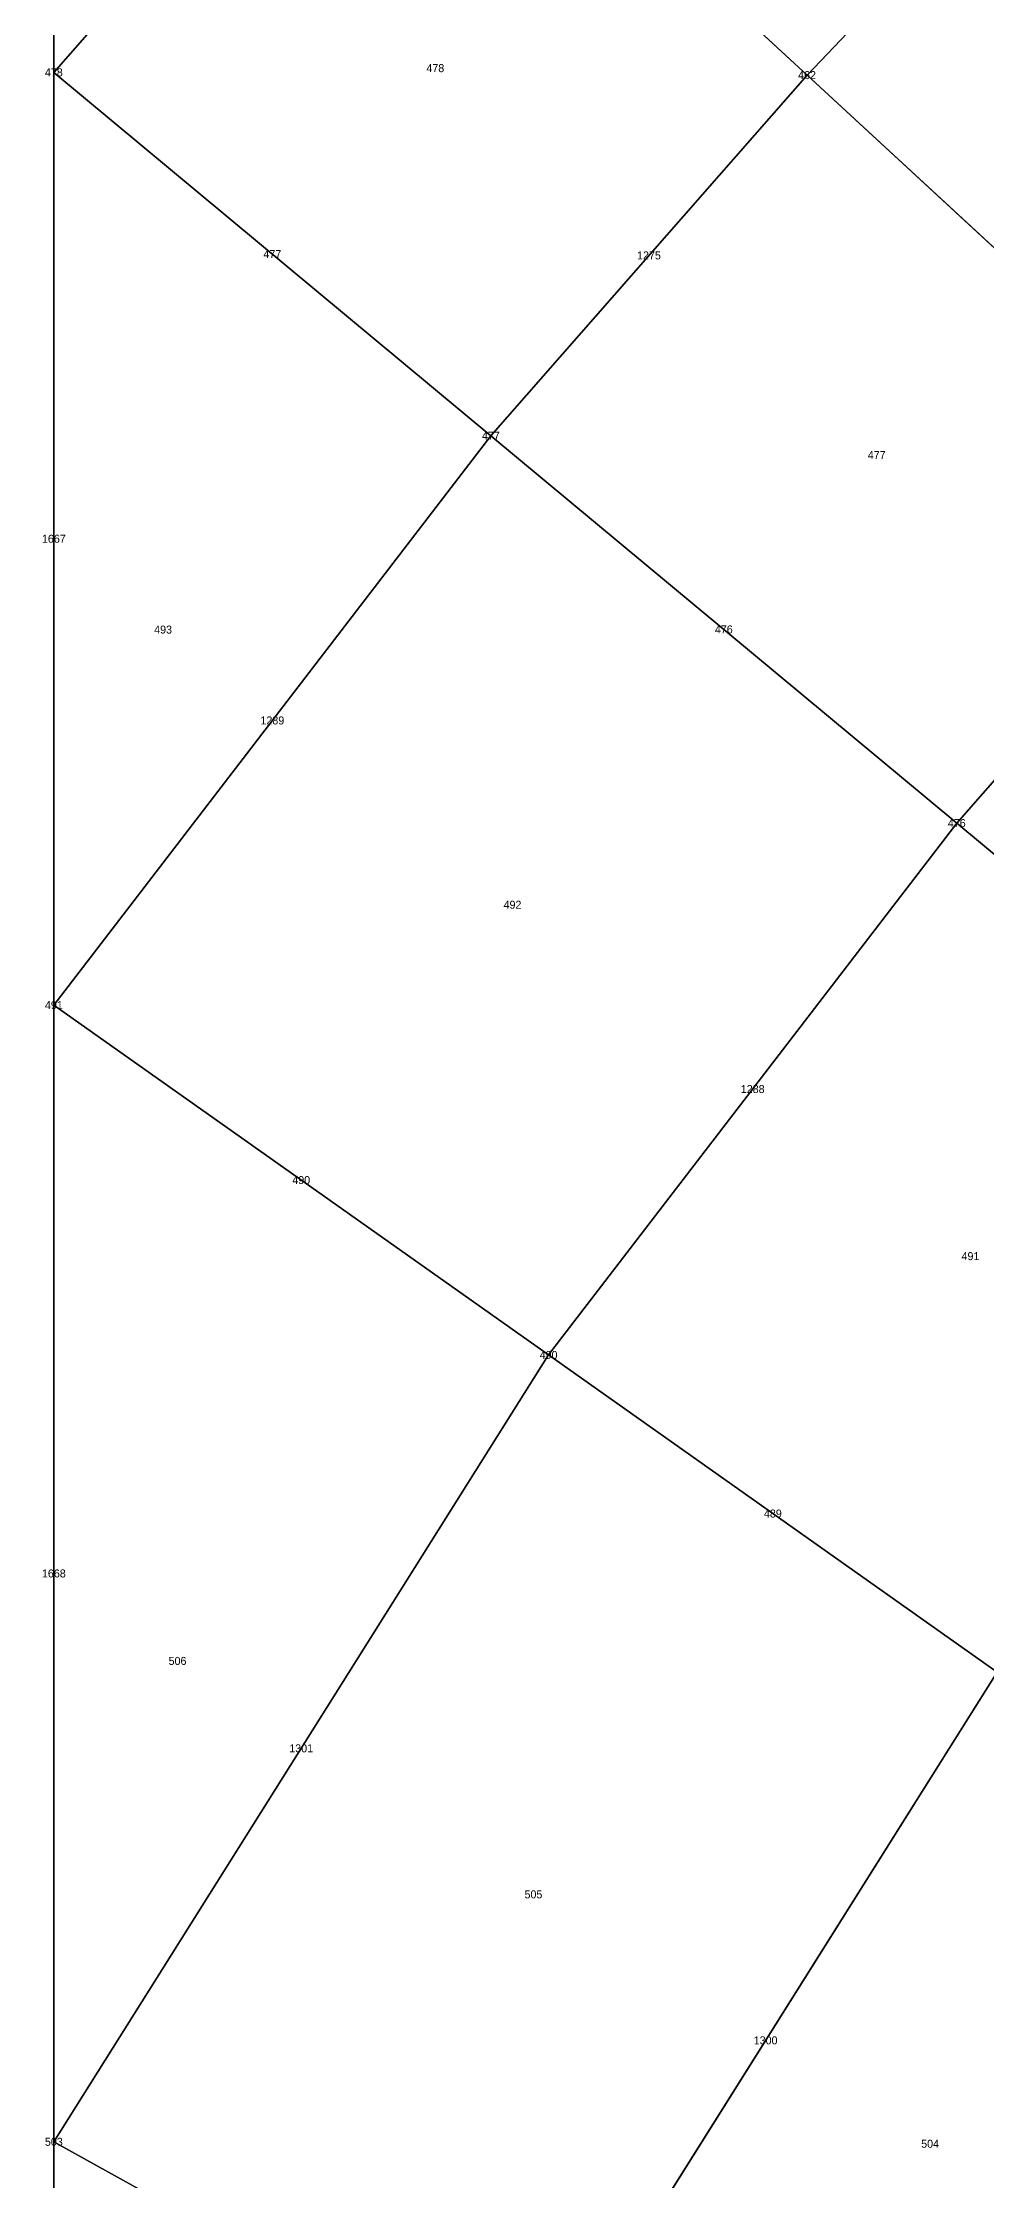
# Model space of a CAD drawing. Header units: metres. Extents: x -1.88 to 1.88, y -1.88 to 1.88.
# Drawn here: x -1.878 to -1.642, y 1.032 to 1.566 of the extents above; entities that cross this region are included whole.
import ezdxf
from ezdxf.enums import TextEntityAlignment as Align

# ---------------------------------------------------------------- set-up
doc = ezdxf.new("R2010")
doc.units = ezdxf.units.M

msp = doc.modelspace()

# ---------------------------------------------------------------- linework, layer by layer
at = {"layer": 'BRANCHES'}
for p, q in [((-1.875, 1.73227, 0.71753), (-1.875, 1.55901, 1.04169)), ((-1.79108, 1.65474, 1.04169), (-1.875, 1.55901, 1.04169)), ((-1.68673, 1.55833, 1.32583), (-1.79108, 1.65474, 1.04169)), ((-1.63947, 1.60797, 1.32583), (-1.68673, 1.55833, 1.32583)), ((-1.76576, 1.46817, 1.32583), (-1.875, 1.55901, 1.04169)), ((-1.875, 1.55901, 1.04169), (-1.875, 1.32583, 1.32583)), ((-1.68673, 1.55833, 1.32583), (-1.76576, 1.46817, 1.32583)), ((-1.57548, 1.45555, 1.55901), (-1.68673, 1.55833, 1.32583)), ((-1.76576, 1.46817, 1.32583), (-1.875, 1.32583, 1.32583)), ((-1.6493, 1.37134, 1.55901), (-1.76576, 1.46817, 1.32583)), ((-1.57548, 1.45555, 1.55901), (-1.6493, 1.37134, 1.55901)), ((-1.6493, 1.37134, 1.55901), (-1.75133, 1.23838, 1.55901)), ((-1.5437, 1.28354, 1.73227), (-1.6493, 1.37134, 1.55901)), ((-1.75133, 1.23838, 1.55901), (-1.875, 1.32583, 1.32583)), ((-1.875, 1.32583, 1.32583), (-1.875, 1.04169, 1.55901)), ((-1.75133, 1.23838, 1.55901), (-1.875, 1.04169, 1.55901)), ((-1.6392, 1.15909, 1.73227), (-1.75133, 1.23838, 1.55901)), ((-1.6392, 1.15909, 1.73227), (-1.75495, 0.975, 1.73227)), ((-1.75495, 0.975, 1.73227), (-1.875, 1.04169, 1.55901)), ((-1.875, 1.04169, 1.55901), (-1.875, 0.71753, 1.73227))]:
    msp.add_line(p, q, dxfattribs=at)
at = {"layer": 'Faces'}
for points in [[(-1.79108, 1.65474, 1.04169), (-1.875, 1.55901, 1.04169), (-1.875, 1.55901, 1.04169), (-1.875, 1.73227, 0.71753)], [(-1.63947, 1.60797, 1.32583), (-1.68673, 1.55833, 1.32583), (-1.79108, 1.65474, 1.04169), (-1.7409, 1.70745, 1.04169)], [(-1.68673, 1.55833, 1.32583), (-1.76576, 1.46817, 1.32583), (-1.875, 1.55901, 1.04169), (-1.79108, 1.65474, 1.04169)], [(-1.53134, 1.50192, 1.55901), (-1.57548, 1.45555, 1.55901), (-1.68673, 1.55833, 1.32583), (-1.63947, 1.60797, 1.32583)], [(-1.76576, 1.46817, 1.32583), (-1.875, 1.32583, 1.32583), (-1.875, 1.32583, 1.32583), (-1.875, 1.55901, 1.04169)], [(-1.57548, 1.45555, 1.55901), (-1.6493, 1.37134, 1.55901), (-1.76576, 1.46817, 1.32583), (-1.68673, 1.55833, 1.32583)], [(-1.6493, 1.37134, 1.55901), (-1.75133, 1.23838, 1.55901), (-1.875, 1.32583, 1.32583), (-1.76576, 1.46817, 1.32583)], [(-1.4746, 1.36236, 1.73227), (-1.5437, 1.28354, 1.73227), (-1.6493, 1.37134, 1.55901), (-1.57548, 1.45555, 1.55901)], [(-1.5437, 1.28354, 1.73227), (-1.6392, 1.15909, 1.73227), (-1.75133, 1.23838, 1.55901), (-1.6493, 1.37134, 1.55901)], [(-1.75133, 1.23838, 1.55901), (-1.875, 1.04169, 1.55901), (-1.875, 1.04169, 1.55901), (-1.875, 1.32583, 1.32583)], [(-1.6392, 1.15909, 1.73227), (-1.75495, 0.975, 1.73227), (-1.875, 1.04169, 1.55901), (-1.75133, 1.23838, 1.55901)], [(-1.55979, 1.10294, 1.83897), (-1.66993, 0.92777, 1.83897), (-1.75495, 0.975, 1.73227), (-1.6392, 1.15909, 1.73227)], [(-1.53093, 1.08253, 1.875), (-1.63903, 0.9106, 1.875), (-1.66993, 0.92777, 1.83897), (-1.55979, 1.10294, 1.83897)], [(-1.75495, 0.975, 1.73227), (-1.875, 0.71753, 1.73227), (-1.875, 0.71753, 1.73227), (-1.875, 1.04169, 1.55901)]]:
    msp.add_3dface(points, dxfattribs=at)
at = {"layer": 'NODI-Estradosso'}
for p in [(-1.875, 1.55901, 1.66316), (-1.68673, 1.55833, 1.8544), (-1.76576, 1.46817, 1.8544), (-1.6493, 1.37134, 2.02768), (-1.875, 1.32583, 1.8544), (-1.75133, 1.23838, 2.02768), (-1.875, 1.04169, 2.02768)]:
    msp.add_point(p, dxfattribs=at)
at = {"layer": 'NODI-Intradosso'}
for p in [(-1.875, 1.55901, 1.04169), (-1.68673, 1.55833, 1.32583), (-1.76576, 1.46817, 1.32583), (-1.6493, 1.37134, 1.55901), (-1.875, 1.32583, 1.32583), (-1.75133, 1.23838, 1.55901), (-1.875, 1.04169, 1.55901)]:
    msp.add_point(p, dxfattribs=at)

# ---------------------------------------------------------------- texts
at = {"layer": 'BRANCHES-Index'}
for s, p in [('477', (-1.82038, 1.51359, 1.18376)), ('1275', (-1.72624, 1.51325, 1.32583)), ('1667', (-1.875, 1.44242, 1.18376)), ('476', (-1.70753, 1.41976, 1.44242)), ('1289', (-1.82038, 1.397, 1.32583)), ('1288', (-1.70031, 1.30486, 1.55901)), ('490', (-1.81317, 1.2821, 1.44242)), ('489', (-1.69527, 1.19874, 1.64564)), ('1668', (-1.875, 1.18376, 1.44242)), ('1301', (-1.81317, 1.14004, 1.55901)), ('1300', (-1.69708, 1.06704, 1.73227))]:
    msp.add_text(s, height=0.002, dxfattribs=at).set_placement(p, align=Align.MIDDLE_CENTER)
at = {"layer": 'Faces-Index'}
for s, p in [('478', (-1.77964, 1.56006, 1.18376)), ('477', (-1.66931, 1.46335, 1.44242)), ('493', (-1.84769, 1.41971, 1.25479)), ('492', (-1.76035, 1.35093, 1.44242)), ('491', (-1.64588, 1.26309, 1.64564)), ('506', (-1.84408, 1.1619, 1.50071)), ('505', (-1.75512, 1.10354, 1.64564)), ('504', (-1.65597, 1.0412, 1.78562))]:
    msp.add_text(s, height=0.002, dxfattribs=at).set_placement(p, align=Align.MIDDLE_CENTER)
at = {"layer": 'NODI-Index'}
for s, p in [('478', (-1.875, 1.55901, 1.04169)), ('462', (-1.68673, 1.55833, 1.32583)), ('477', (-1.76576, 1.46817, 1.32583)), ('476', (-1.6493, 1.37134, 1.55901)), ('491', (-1.875, 1.32583, 1.32583)), ('490', (-1.75133, 1.23838, 1.55901)), ('503', (-1.875, 1.04169, 1.55901))]:
    msp.add_text(s, height=0.002, dxfattribs=at).set_placement(p, align=Align.MIDDLE_CENTER)

doc.saveas('drawing.dxf')
